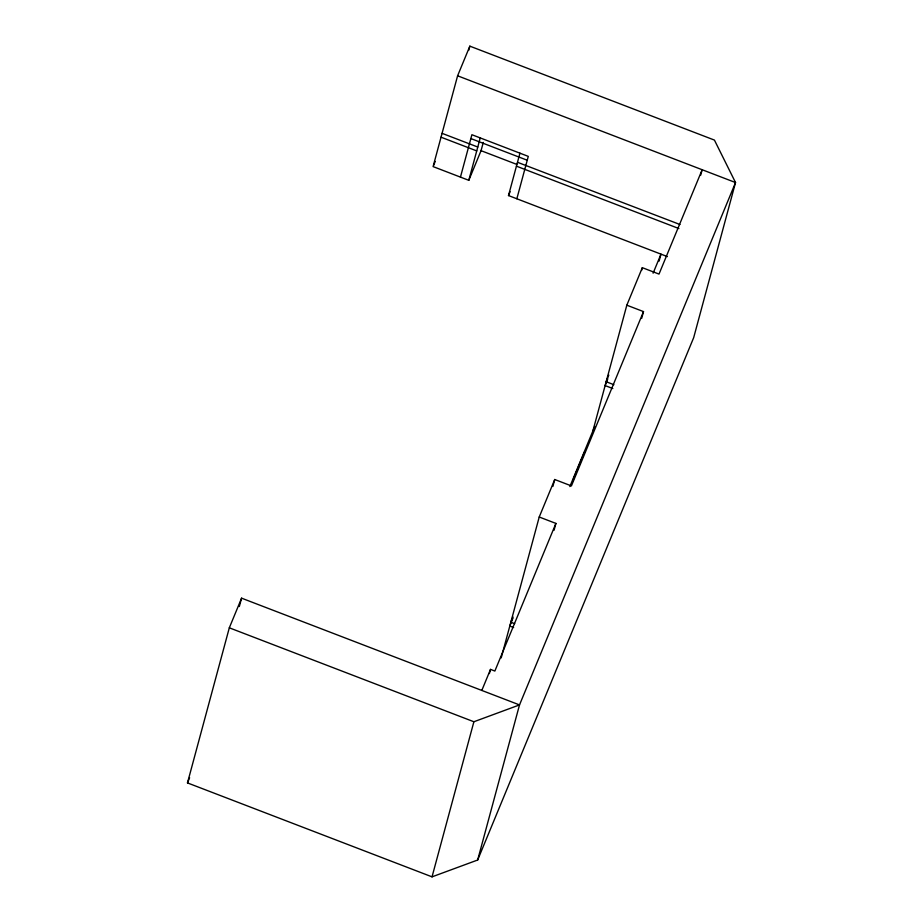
<?xml version="1.0" encoding="UTF-8"?>
<svg xmlns="http://www.w3.org/2000/svg" width="923" height="923" viewBox="0 0 923 923"><rect width="100%" height="100%" fill="white"/><g stroke="black" fill="none" stroke-linecap="round" stroke-linejoin="round"><path stroke-width="1.38" d="M187.473 782.912L229.319 627.813L241.584 598.162L519.511 704.918L477.664 860.017L432.033 876.85L187.473 782.912L189.607 777.754M239.322 606.515L241.584 598.162M477.664 860.017L693.681 337.656L735.527 182.546L714.425 140.088L469.853 46.15L457.6 75.801L433.095 166.602L468.792 180.32L481.056 150.668L483.283 142.407M468.746 50.28L469.853 46.15M460.45 177.112L471.895 134.712L528.279 156.379L516.845 198.768M468.792 180.32L480.237 137.919M517.48 162.286L679.986 224.52M667.398 256.606L508.504 195.572L519.937 153.172M432.033 876.85L473.891 721.751L519.511 704.918L735.527 182.546L457.6 75.801M489.386 673.559L490.517 669.383L494.855 671.056L555.9 523.41L539.228 517.007L554.735 479.51L571.418 485.913L643.504 311.593L626.821 305.19L642.327 267.682L659.01 274.085L702.161 169.74M501.201 657.903L539.228 517.007M552.854 486.456L554.735 479.51M554.065 530.252L555.9 523.41M573.01 480.687L573.644 478.345M592.958 430.683L626.821 305.19M641.589 270.427L642.327 267.682M641.647 318.458L643.504 311.593M659.103 261.082L660.983 254.137L653.103 273.196M700.661 175.289L701.792 171.124M512.946 616.899L510.834 622.217L514.688 623.694M608.799 375.084L606.169 381.73L613.864 384.695M512.957 618.087L509.796 626.071L513.638 627.548M607.761 378.938L605.119 385.583L612.826 388.548M433.625 165.321L435.229 161.444M508.504 195.572L510.096 191.707M481.806 690.439L490.517 669.383M569.849 486.571L594.77 426.449M574.164 477.076L584.674 451.659M470.857 138.565L527.241 160.233M442.071 133.339L477.779 147.034M480.618 150.507L516.788 164.398M441.032 137.192L476.73 150.911M516.43 166.163L678.901 228.558M229.319 627.813L473.891 721.751"/></g></svg>
